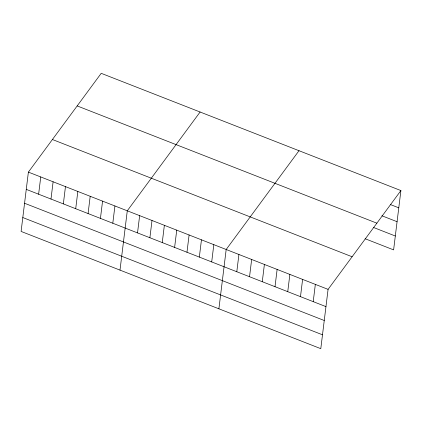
<?xml version="1.0" encoding="UTF-8"?>
<svg xmlns="http://www.w3.org/2000/svg" width="422" height="422" viewBox="0 0 422 422"><rect width="100%" height="100%" fill="white"/><g stroke="black" fill="none" stroke-linecap="round" stroke-linejoin="round"><path stroke-width="0.63" d="M28.385 172.113L21.1 231.43L320.794 348.677L328.079 289.365L400.9 190.57L101.206 73.322L28.385 172.113L328.079 289.365M38.624 194.21L40.744 176.95M50.988 199.047L53.109 181.787M63.353 203.884L65.468 186.624M75.712 208.721L77.833 191.461M88.077 213.558L90.197 196.299M100.436 218.39L102.557 201.136M112.801 223.227L114.921 205.968M120.001 270.122L127.28 210.805L200.102 112.015M137.525 232.902L139.645 215.642M149.889 237.739L152.01 220.479M162.248 242.576L164.369 225.316M174.613 247.413L176.734 230.154M186.978 252.25L189.093 234.991M199.337 257.088L201.458 239.828M211.702 261.92L213.817 244.665M218.897 308.814L226.181 249.497L299.003 150.707M236.8 271.742L238.921 254.482M249.539 276.726L251.654 259.467M262.273 281.706L264.394 264.452M275.012 286.691L277.127 269.431M287.746 291.676L289.867 274.416M300.485 296.655L302.606 279.401M313.224 301.64L315.339 284.381M400.9 190.57L393.615 249.887L365.109 238.731M390.292 204.506L398.779 207.83M381.915 215.779L397.076 221.708M77.173 105.922L376.867 223.175M373.486 227.463L395.319 236.009M52.412 139.513L352.112 256.761M26.264 189.373L325.958 306.625M24.56 203.251L324.254 320.504M22.804 217.552L322.498 334.799"/></g></svg>
